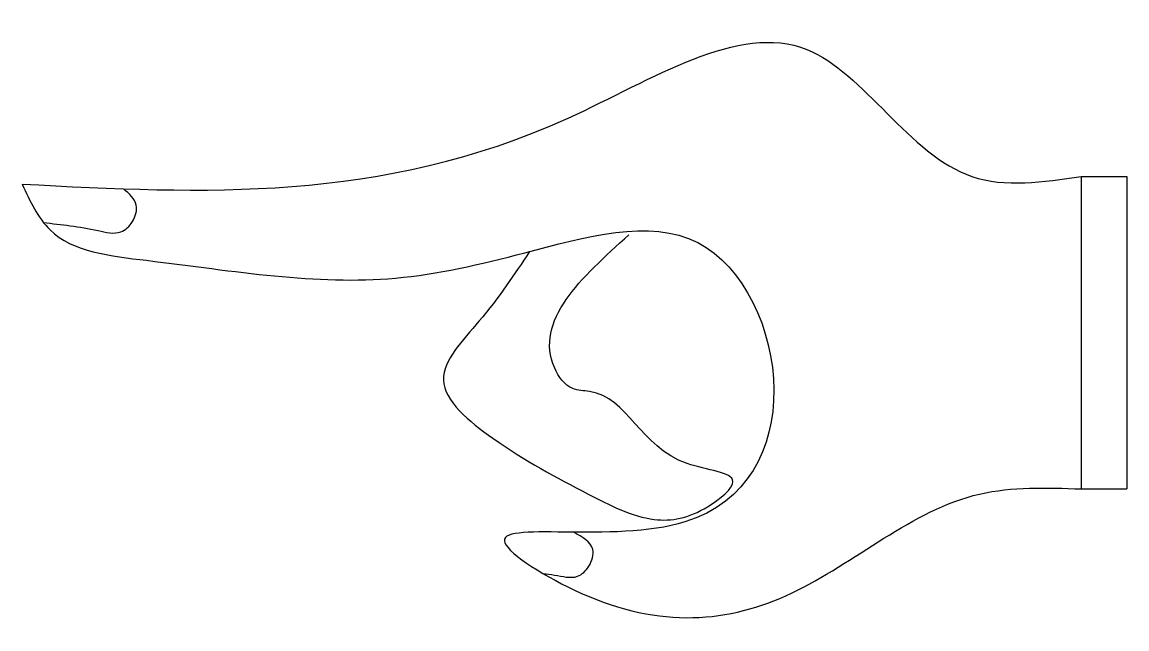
# Model space of a CAD drawing. Header units: millimetres. Extents: x -289 to 162, y -122 to 125.
import ezdxf

# ---------------------------------------------------------------- set-up
doc = ezdxf.new("R2010")
doc.units = ezdxf.units.MM
doc.header["$LTSCALE"] = 30
doc.header["$MEASUREMENT"] = 0

msp = doc.modelspace()

# ---------------------------------------------------------------- linework, layer by layer
at = {"color": 7, "linetype": 'Continuous'}
for p, q in [((142.93, 62.16), (142.93, -65.16)), ((142.93, 62.16), (161.58, 62.16)), ((161.58, 62.16), (161.58, -65.16)), ((142.93, -65.16), (161.58, -65.16))]:
    msp.add_line(p, q, dxfattribs=at)
for points in [[(-288.98, 59.06), (-66.29, 85.97), (31.07, 113.92), (98.39, 62.16), (142.93, 62.16)], [(-288.98, 59.06), (-277.59, 40.42), (-238.23, 28), (-136.72, 20.76), (-83.9, 31.11), (-13.47, 35.25), (17.61, -24.79), (-18.65, -78.61), (-92.11, -87.11), (-61.11, -107.6), (24.86, -107.6), (101.5, -67.23), (142.93, -65.16)], [(-280.22, 43.38), (-258.01, 40.13), (-248.66, 39.61), (-243.99, 43.76), (-242.43, 50.51), (-247.61, 57.14)], [(-82.06, 31.59), (-102.65, 3.16), (-117.15, -20.65), (-97.04, -44.46), (-58.11, -67.23), (-31.18, -77.58), (-9.43, -72.41), (0.93, -62.06), (-17.72, -54.81), (-57.64, -25.43), (-64.44, -24.27), (-71.78, -15.9), (-41.54, 38.35)], [(-76.42, -99.69), (-71.86, -100.24), (-62.51, -100.76), (-57.83, -96.61), (-56.28, -89.86), (-64.02, -82.78)]]:
    msp.add_spline(points, degree=3, dxfattribs=at)

doc.saveas('drawing.dxf')
